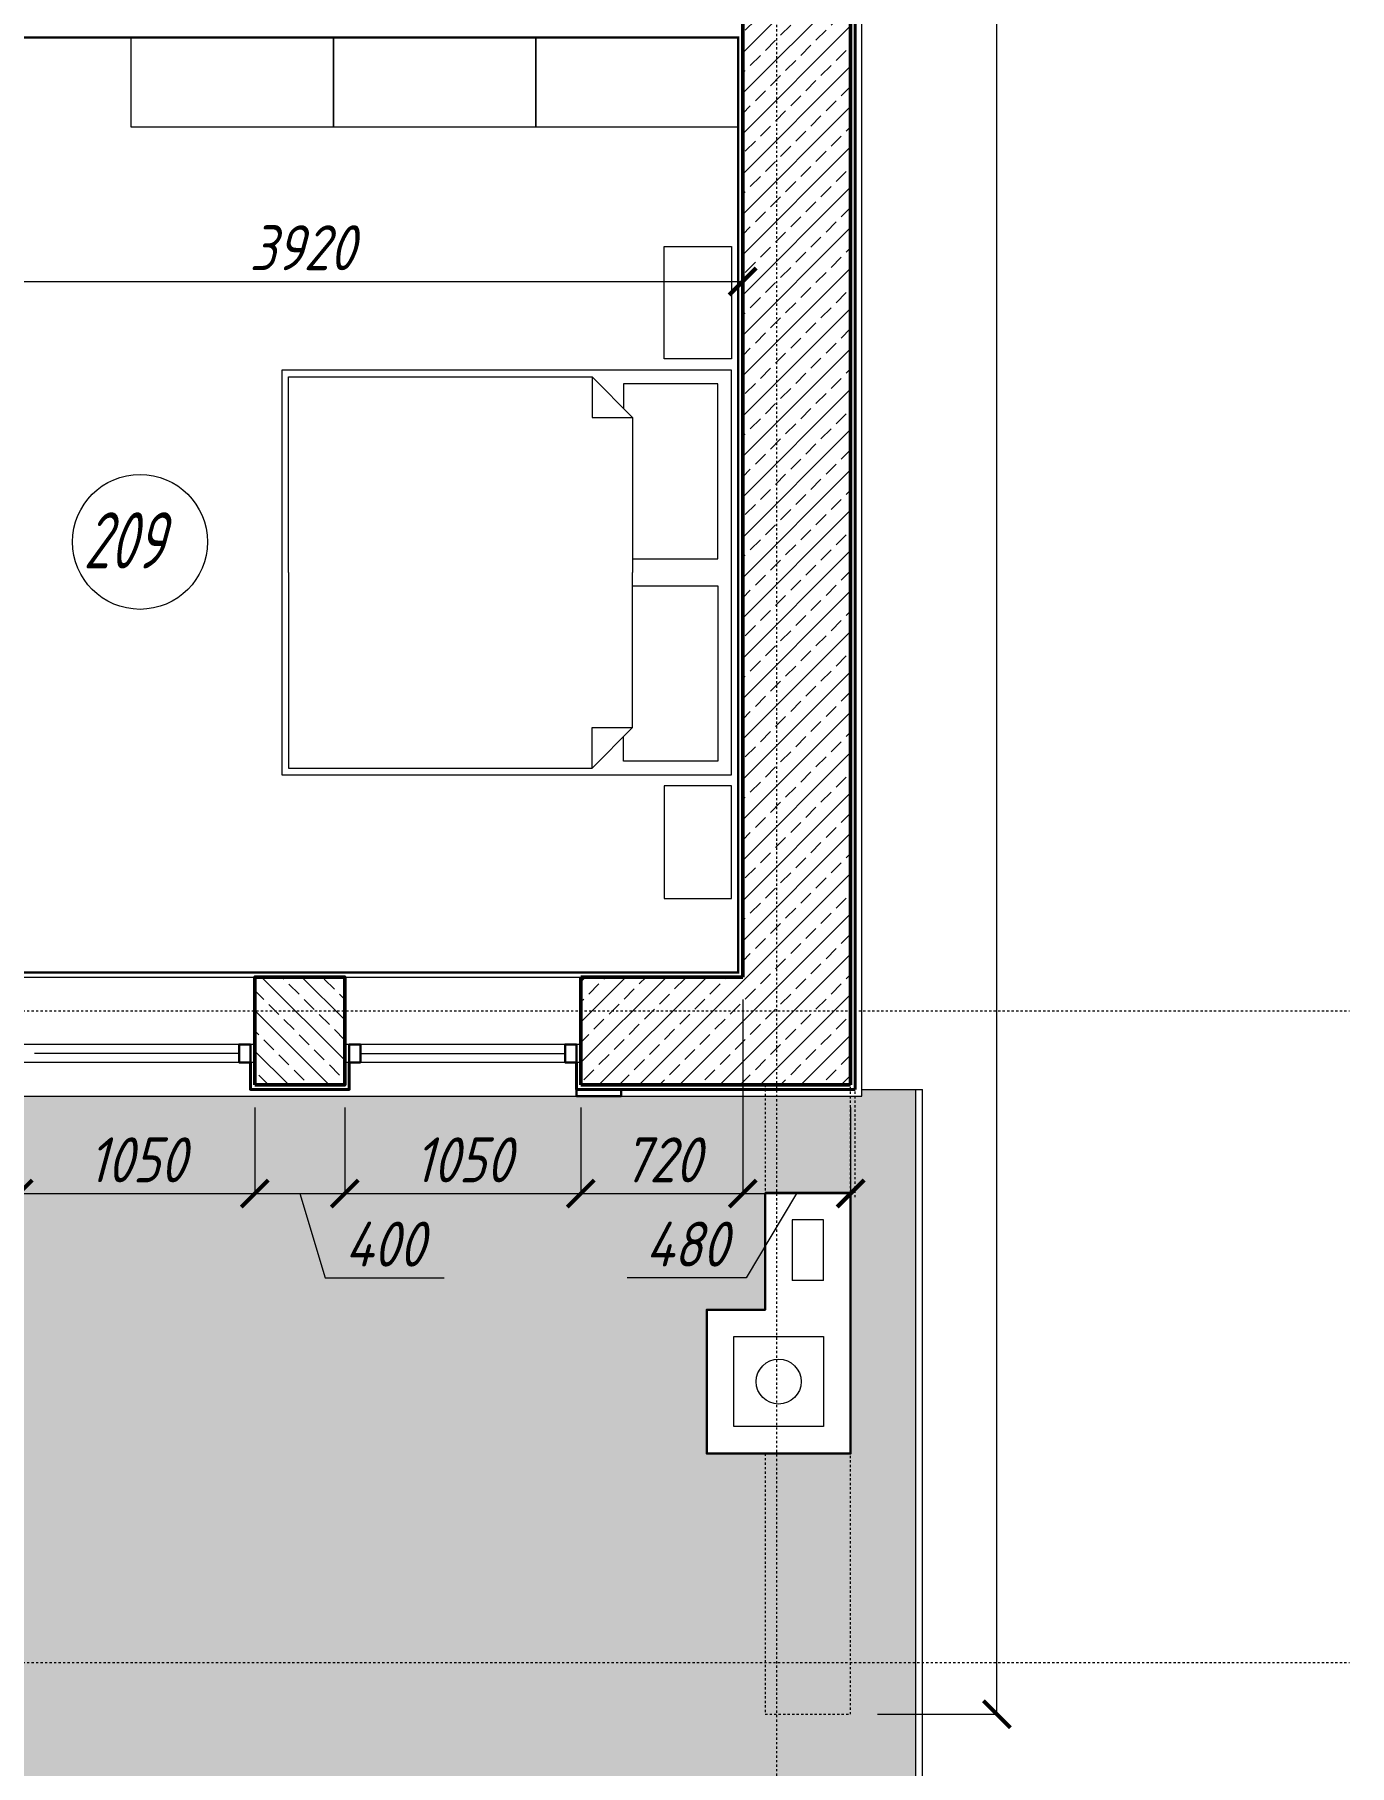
# Model space of a CAD drawing. Header units: millimetres. Extents: x 54 to 1314, y 20 to 614.
# Drawn here: x 678.9 to 737.4, y 416.6 to 493.6 of the extents above; entities that cross this region are included whole.
import ezdxf

# ---------------------------------------------------------------- set-up
doc = ezdxf.new("R2010")
doc.units = ezdxf.units.MM
doc.linetypes.add('ACAD_ISO02W100', pattern=[15, 12, -3])
doc.linetypes.add('CENTER2', pattern=[1.125, 0.75, -0.125, 0.125, -0.125])
for name, color, linetype, lineweight in [('A_ОКНА', 4, 'Continuous', 13), ('A_ПЕРЕГОР', 213, 'Continuous', 40), ('A_РАЗМ.ОСНОВНЫЕ', 4, 'Continuous', 13), ('A_ТЕХНОЛОГ', 36, 'Continuous', 9), ('А_МАРК.ПОМЕЩЕНИЙ', 173, 'Continuous', 20), ('А_МЕБЕЛЬ', 36, 'Continuous', 9), ('А_НЕВИДИМЫЕ', 8, 'ACAD_ISO02W100', 9), ('А_ОК.ПЕРЕПЛЕТ', 4, 'Continuous', 30), ('А_ПЕРВЫЙ ПЛАН', 102, 'Continuous', 15), ('А_СТЕНЫ ГАЗОБЕТОН', 5, 'Continuous', 50), ('А_ШТУКАТУРКА ФАСАД', 7, 'Continuous', 15), ('ОСИ', 40, 'CENTER2', 18), ('ШТРИХОВКА', 93, 'Continuous', 9)]:
    doc.layers.add(name, color=color, linetype=linetype, lineweight=lineweight)
doc.styles.add('ROMANS', font='romans.shx', dxfattribs={"width": 0.8, "oblique": 15})
doc.styles.add('SPDS', font='romans.shx', dxfattribs={"width": 0.85, "oblique": 15})
doc.dimstyles.new('100', dxfattribs={"dimtxt": 2, "dimasz": 1.2, "dimexe": 0, "dimexo": 1, "dimgap": 0.5, "dimtad": 1, "dimdec": 0, "dimlfac": 100, "dimdsep": 46, "dimtxsty": 'ROMANS', "dimblk1": 'ARCHTICK', "dimblk2": 'ARCHTICK', "dimsah": 1, "dimcen": 2, "dimclrd": 256, "dimclre": 256, "dimclrt": 256, "dimadec": 0, "dimazin": 2, "dimtfac": 1, "dimtdec": 0, "dimtmove": 1, "dimatfit": 3, "dimfxl": 1, "dimtvp": 1.5, "dimtolj": 1, "dimtzin": 0, "dimlwd": -1, "dimlwe": -1, "dimarcsym": 0})

# ---------------------------------------------------------------- blocks, each defined once
blk = doc.blocks.new('_ARCHTICK')
at = {"color": 0, "linetype": 'ByBlock', "const_width": 0.15}
blk.add_lwpolyline([(-0.5, -0.5), (0.5, 0.5)], dxfattribs=at)
blk = doc.blocks.new('*D350')
at = {"layer": 'A_РАЗМ.ОСНОВНЫЕ', "transparency": 16777216}
for p, q in [((671.225, 488.217), (671.225, 482.664)), ((710.425, 487.085), (710.425, 482.664)), ((671.225, 482.664), (710.425, 482.664))]:
    blk.add_line(p, q, dxfattribs=at)
at = {"layer": 'Defpoints', "color": 0, "transparency": 16777216}
for p in [(671.225, 489.217), (710.425, 488.085), (710.425, 482.664)]:
    blk.add_point(p, dxfattribs=at)
at = {"layer": 'A_РАЗМ.ОСНОВНЫЕ', "transparency": 16777216, "xscale": 1.2, "yscale": 1.2, "zscale": 1.2, "rotation": 180}
blk.add_blockref('_ARCHTICK', (671.225, 482.664), dxfattribs=at)
at = {"layer": 'A_РАЗМ.ОСНОВНЫЕ', "transparency": 16777216, "xscale": 1.2, "yscale": 1.2, "zscale": 1.2}
blk.add_blockref('_ARCHTICK', (710.425, 482.664), dxfattribs=at)
at = {"layer": 'A_РАЗМ.ОСНОВНЫЕ', "transparency": 16777216, "insert": (690.825, 484.164), "char_height": 2, "attachment_point": 5, "style": 'ROMANS'}
blk.add_mtext('\\A1;3920', dxfattribs=at)
blk = doc.blocks.new('KR 2')
at = {"color": 0}
for p, q in [((1016.582, 1034.353), (1016.582, 1014.353)), ((1034.582, 1034.353), (1016.582, 1034.353)), ((1034.582, 1014.353), (1034.582, 1034.353)), ((1017.182, 1033.753), (1017.182, 1029.553)), ((1024.982, 1033.753), (1017.182, 1033.753)), ((1024.982, 1029.953), (1024.982, 1033.753)), ((1026.182, 1029.953), (1026.182, 1033.753)), ((1026.182, 1033.753), (1033.982, 1033.753)), ((1033.982, 1033.753), (1033.982, 1029.553)), ((1018.682, 1029.953), (1016.882, 1028.153)), ((1017.182, 1029.553), (1018.282, 1029.553)), ((1018.682, 1029.953), (1025.582, 1029.953)), ((1018.682, 1028.153), (1018.682, 1029.953)), ((1032.482, 1029.953), (1025.582, 1029.953)), ((1032.482, 1029.953), (1034.282, 1028.153)), ((1032.482, 1028.153), (1032.482, 1029.953)), ((1033.982, 1029.553), (1032.882, 1029.553)), ((1016.882, 1028.153), (1018.682, 1028.153)), ((1016.882, 1014.653), (1016.882, 1028.153)), ((1034.282, 1028.153), (1032.482, 1028.153)), ((1034.282, 1014.653), (1034.282, 1028.153)), ((1016.582, 1014.353), (1034.582, 1014.353)), ((1025.582, 1014.653), (1016.882, 1014.653)), ((1025.582, 1014.653), (1034.282, 1014.653))]:
    blk.add_line(p, q, dxfattribs=at)
blk = doc.blocks.new('TYMB 1')
at = {"color": 0}
for p, q in [((1025.423, 1006.396), (1025.423, 1003.396)), ((1030.423, 1006.396), (1025.423, 1006.396)), ((1030.423, 1003.396), (1030.423, 1006.396)), ((1025.423, 1003.396), (1030.423, 1003.396))]:
    blk.add_line(p, q, dxfattribs=at)
blk = doc.blocks.new('*D388')
at = {"layer": 'A_РАЗМ.ОСНОВНЫЕ', "transparency": 16777216}
for p, q in [((716.225, 558.917), (721.736, 558.917)), ((721.736, 418.917), (721.736, 558.917)), ((716.425, 418.917), (721.736, 418.917))]:
    blk.add_line(p, q, dxfattribs=at)
at = {"layer": 'Defpoints', "color": 0, "transparency": 16777216}
for p in [(715.225, 558.917), (721.736, 558.917), (715.425, 418.917)]:
    blk.add_point(p, dxfattribs=at)
at = {"layer": 'A_РАЗМ.ОСНОВНЫЕ', "transparency": 16777216, "xscale": 1.2, "yscale": 1.2, "zscale": 1.2}
for p, rotation in [((721.736, 558.917), 90), ((721.736, 418.917), 270)]:
    blk.add_blockref('_ARCHTICK', p, dxfattribs=dict(at, rotation=rotation))
at = {"layer": 'A_РАЗМ.ОСНОВНЫЕ', "transparency": 16777216, "insert": (720.236, 502.502), "char_height": 2, "attachment_point": 5, "rotation": 90, "style": 'ROMANS'}
blk.add_mtext('\\A1;14000', dxfattribs=at)
blk = doc.blocks.new('*D439')
at = {"layer": 'A_РАЗМ.ОСНОВНЫЕ', "transparency": 16777216}
for p, q in [((678.225, 445.917), (678.225, 442.084)), ((688.722, 445.917), (688.722, 442.084)), ((678.225, 442.084), (688.722, 442.084))]:
    blk.add_line(p, q, dxfattribs=at)
at = {"layer": 'Defpoints', "color": 0, "transparency": 16777216}
for p in [(678.225, 446.917), (688.722, 446.917), (688.722, 442.084)]:
    blk.add_point(p, dxfattribs=at)
at = {"layer": 'A_РАЗМ.ОСНОВНЫЕ', "transparency": 16777216, "xscale": 1.2, "yscale": 1.2, "zscale": 1.2, "rotation": 180}
blk.add_blockref('_ARCHTICK', (678.225, 442.084), dxfattribs=at)
at = {"layer": 'A_РАЗМ.ОСНОВНЫЕ', "transparency": 16777216, "xscale": 1.2, "yscale": 1.2, "zscale": 1.2}
blk.add_blockref('_ARCHTICK', (688.722, 442.084), dxfattribs=at)
at = {"layer": 'A_РАЗМ.ОСНОВНЫЕ', "transparency": 16777216, "insert": (683.473, 443.584), "char_height": 2, "attachment_point": 5, "style": 'ROMANS'}
blk.add_mtext('\\A1;1050', dxfattribs=at)
blk = doc.blocks.new('*D440')
at = {"layer": 'A_РАЗМ.ОСНОВНЫЕ', "transparency": 16777216}
for p, q in [((688.722, 445.917), (688.722, 442.084)), ((692.722, 445.917), (692.722, 442.084)), ((688.722, 442.084), (692.722, 442.084)), ((690.722, 442.084), (691.847, 438.334)), ((691.847, 438.334), (697.141, 438.334))]:
    blk.add_line(p, q, dxfattribs=at)
at = {"layer": 'Defpoints', "color": 0, "transparency": 16777216}
for p in [(688.722, 446.917), (692.722, 446.917), (692.722, 442.084)]:
    blk.add_point(p, dxfattribs=at)
at = {"layer": 'A_РАЗМ.ОСНОВНЫЕ', "transparency": 16777216, "xscale": 1.2, "yscale": 1.2, "zscale": 1.2, "rotation": 180}
blk.add_blockref('_ARCHTICK', (688.722, 442.084), dxfattribs=at)
at = {"layer": 'A_РАЗМ.ОСНОВНЫЕ', "transparency": 16777216, "xscale": 1.2, "yscale": 1.2, "zscale": 1.2}
blk.add_blockref('_ARCHTICK', (692.722, 442.084), dxfattribs=at)
at = {"layer": 'A_РАЗМ.ОСНОВНЫЕ', "transparency": 16777216, "insert": (694.494, 439.834), "char_height": 2, "attachment_point": 5, "style": 'ROMANS'}
blk.add_mtext('\\A1;400', dxfattribs=at)
blk = doc.blocks.new('*D441')
at = {"layer": 'A_РАЗМ.ОСНОВНЫЕ', "transparency": 16777216}
for p, q in [((692.722, 445.917), (692.722, 442.084)), ((703.225, 445.917), (703.225, 442.084)), ((692.722, 442.084), (703.225, 442.084))]:
    blk.add_line(p, q, dxfattribs=at)
at = {"layer": 'Defpoints', "color": 0, "transparency": 16777216}
for p in [(692.722, 446.917), (703.225, 446.917), (703.225, 442.084)]:
    blk.add_point(p, dxfattribs=at)
at = {"layer": 'A_РАЗМ.ОСНОВНЫЕ', "transparency": 16777216, "xscale": 1.2, "yscale": 1.2, "zscale": 1.2, "rotation": 180}
blk.add_blockref('_ARCHTICK', (692.722, 442.084), dxfattribs=at)
at = {"layer": 'A_РАЗМ.ОСНОВНЫЕ', "transparency": 16777216, "xscale": 1.2, "yscale": 1.2, "zscale": 1.2}
blk.add_blockref('_ARCHTICK', (703.225, 442.084), dxfattribs=at)
at = {"layer": 'A_РАЗМ.ОСНОВНЫЕ', "transparency": 16777216, "insert": (697.973, 443.584), "char_height": 2, "attachment_point": 5, "style": 'ROMANS'}
blk.add_mtext('\\A1;1050', dxfattribs=at)
blk = doc.blocks.new('*D442')
at = {"layer": 'A_РАЗМ.ОСНОВНЫЕ', "transparency": 16777216}
for p, q in [((710.425, 450.717), (710.425, 442.084)), ((703.225, 445.917), (703.225, 442.084)), ((703.225, 442.084), (710.425, 442.084))]:
    blk.add_line(p, q, dxfattribs=at)
at = {"layer": 'Defpoints', "color": 0, "transparency": 16777216}
for p in [(710.425, 451.717), (703.225, 446.917), (710.425, 442.084)]:
    blk.add_point(p, dxfattribs=at)
at = {"layer": 'A_РАЗМ.ОСНОВНЫЕ', "transparency": 16777216, "xscale": 1.2, "yscale": 1.2, "zscale": 1.2, "rotation": 180}
blk.add_blockref('_ARCHTICK', (703.225, 442.084), dxfattribs=at)
at = {"layer": 'A_РАЗМ.ОСНОВНЫЕ', "transparency": 16777216, "xscale": 1.2, "yscale": 1.2, "zscale": 1.2}
blk.add_blockref('_ARCHTICK', (710.425, 442.084), dxfattribs=at)
at = {"layer": 'A_РАЗМ.ОСНОВНЫЕ', "transparency": 16777216, "insert": (706.825, 443.584), "char_height": 2, "attachment_point": 5, "style": 'ROMANS'}
blk.add_mtext('\\A1;720', dxfattribs=at)
blk = doc.blocks.new('*D443')
at = {"layer": 'A_РАЗМ.ОСНОВНЫЕ', "transparency": 16777216}
for p, q in [((710.425, 450.717), (710.425, 442.084)), ((715.225, 445.917), (715.225, 442.084)), ((710.425, 442.084), (715.225, 442.084)), ((712.825, 442.084), (710.572, 438.334)), ((710.572, 438.334), (705.279, 438.334))]:
    blk.add_line(p, q, dxfattribs=at)
at = {"layer": 'Defpoints', "color": 0, "transparency": 16777216}
for p in [(710.425, 451.717), (715.225, 446.917), (715.225, 442.084)]:
    blk.add_point(p, dxfattribs=at)
at = {"layer": 'A_РАЗМ.ОСНОВНЫЕ', "transparency": 16777216, "xscale": 1.2, "yscale": 1.2, "zscale": 1.2, "rotation": 180}
blk.add_blockref('_ARCHTICK', (710.425, 442.084), dxfattribs=at)
at = {"layer": 'A_РАЗМ.ОСНОВНЫЕ', "transparency": 16777216, "xscale": 1.2, "yscale": 1.2, "zscale": 1.2}
blk.add_blockref('_ARCHTICK', (715.225, 442.084), dxfattribs=at)
at = {"layer": 'A_РАЗМ.ОСНОВНЫЕ', "transparency": 16777216, "insert": (707.926, 439.834), "char_height": 2, "attachment_point": 5, "style": 'ROMANS'}
blk.add_mtext('\\A1;480', dxfattribs=at)

msp = doc.modelspace()

# ---------------------------------------------------------------- hatches: boundary and pattern name
at = {"layer": 'А_СТЕНЫ ГАЗОБЕТОН', "lineweight": 9, "ltscale": 100}
h = msp.add_hatch(dxfattribs=at)
h.set_pattern_fill('ANSI33', color=256, scale=0.2, style=0)
h.set_pattern_definition([(45, (289238.3103, -36474.056), (-0.898025612, 0.898025612), []), (45, (289239.2083, -36474.056), (-0.898025612, 0.898025612), [0.635, -0.3175])])
h.paths.add_polyline_path([(703.225, 446.917), (715.225, 446.917), (715.225, 496.917), (710.425, 496.917), (710.425, 451.717), (703.225, 451.717)])
h = msp.add_hatch(dxfattribs=at)
h.set_pattern_fill('ANSI33', color=256, scale=0.2, angle=90, style=0)
h.set_pattern_definition([(135, (37734.6948, 289042.7022), (-0.898025612, -0.898025612), []), (135, (37734.6948, 289043.6003), (-0.898025612, -0.898025612), [0.635, -0.3175])])
h.paths.add_polyline_path([(688.722, 446.917), (688.722, 451.717), (692.722, 451.717), (692.722, 446.917)])
at = {"layer": 'ШТРИХОВКА'}
h = msp.add_hatch(dxfattribs=at)
h.set_pattern_fill('SHINGLES', color=30, scale=4, angle=720, pattern_type=2)
h.set_pattern_definition([(360, (-2220.4113, 4956.2288), (2e-15, 4), [1.2, -0.8, 1.2, -0.8]), (360, (-2219.4113, 4958.2288), (2e-15, 4), [1.2, -0.8, 1.2, -0.8]), (90, (-2220.8113, 4956.6288), (-4, 2e-15), [1.6, -2.4]), (90, (-2219.8113, 4958.6288), (-4, 2e-15), [1.6, -2.4]), (90, (-2218.8113, 4956.6288), (-4, 2e-15), [1.6, -2.4]), (90, (-2217.8113, 4958.6288), (-4, 2e-15), [1.6, -2.4]), (225, (-2220.8113, 4956.6288), (-3e-15, -4), [0.5656854, -5.0911688]), (225, (-2218.8113, 4956.6288), (-3e-15, -4), [0.5656854, -5.0911688]), (225, (-2219.8113, 4958.6288), (-3e-15, -4), [0.5656854, -5.0911688]), (225, (-2217.8113, 4958.6288), (-3e-15, -4), [0.5656854, -5.0911688]), (135, (-2220.4113, 4956.2288), (-4, 2e-15), [0.5656854, -5.0911688]), (135, (-2219.4113, 4958.2288), (-4, 2e-15), [0.5656854, -5.0911688]), (135, (-2218.4113, 4956.2288), (-4, 2e-15), [0.5656854, -5.0911688]), (135, (-2217.4113, 4958.2288), (-4, 2e-15), [0.5656854, -5.0911688])])
h.paths.add_polyline_path([(711.425, 442.117), (715.225, 442.117), (715.225, 430.517), (708.825, 430.517), (708.825, 436.917), (711.425, 436.917)], flags=16)
h.paths.add_polyline_path([(629.425, 446.417), (629.425, 446.417), (573.725, 446.417), (573.725, 446.717), (571.325, 446.717), (571.325, 415.617), (718.125, 415.616), (718.125, 446.717), (715.725, 446.717), (715.725, 446.417)])

# ---------------------------------------------------------------- linework, layer by layer
at = {"layer": 'A_ОКНА'}
for p, q in [((688.722, 448.717), (678.225, 448.717)), ((688.022, 448.317), (678.925, 448.317)), ((703.225, 448.717), (692.722, 448.717)), ((693.422, 448.317), (702.525, 448.317)), ((688.722, 447.917), (678.225, 447.917)), ((703.225, 447.917), (692.722, 447.917))]:
    msp.add_line(p, q, dxfattribs=at)
at = {"layer": 'A_ПЕРЕГОР'}
for p, q in [((715.425, 446.717), (715.425, 497.117)), ((703.025, 447.917), (703.025, 446.717)), ((703.025, 446.717), (715.425, 446.717))]:
    msp.add_line(p, q, dxfattribs=at)
msp.add_lwpolyline([(692.922, 447.917), (692.922, 446.717), (688.522, 446.717), (688.522, 447.917)], dxfattribs=at)
at = {"layer": 'Defpoints', "ltscale": 100, "const_width": 0.1}
msp.add_lwpolyline([(710.225, 493.521), (671.425, 493.521), (671.425, 489.017), (668.825, 489.017), (668.825, 458.417), (671.425, 458.417), (671.425, 451.917), (710.225, 451.917)], close=True, dxfattribs=at)
at = {"layer": 'А_МАРК.ПОМЕЩЕНИЙ'}
msp.add_circle((683.613, 471.076), 3, dxfattribs=at)
at = {"layer": 'А_МЕБЕЛЬ'}
for points in [[(692.225, 489.521), (683.225, 489.521), (683.225, 493.521), (692.225, 493.521)], [(701.225, 489.521), (692.225, 489.521), (692.225, 493.521), (701.225, 493.521)], [(710.225, 489.521), (701.225, 489.521), (701.225, 493.521), (710.225, 493.521)]]:
    msp.add_lwpolyline(points, close=True, dxfattribs=at)
at = {"layer": 'А_НЕВИДИМЫЕ', "ltscale": 0.0001}
for points in [[(711.425, 446.917), (711.425, 442.117)], [(715.225, 442.117), (715.225, 446.917)], [(715.425, 441.917), (715.425, 446.717)], [(711.425, 430.517), (711.425, 418.917), (715.225, 418.917), (715.225, 430.517)]]:
    msp.add_lwpolyline(points, dxfattribs=at)
at = {"layer": 'А_ОК.ПЕРЕПЛЕТ'}
for points in [[(688.522, 447.917), (688.522, 448.717), (688.022, 448.717), (688.022, 447.917)], [(692.922, 447.917), (692.922, 448.717), (693.422, 448.717), (693.422, 447.917)], [(703.025, 447.917), (703.025, 448.717), (702.525, 448.717), (702.525, 447.917)]]:
    msp.add_lwpolyline(points, close=True, dxfattribs=at)
at = {"layer": 'А_ПЕРВЫЙ ПЛАН', "ltscale": 100}
for p, q in [((678.225, 451.717), (688.722, 451.717)), ((692.722, 451.717), (703.225, 451.717)), ((715.725, 446.717), (718.425, 446.717)), ((718.125, 415.617), (718.125, 446.717)), ((718.425, 415.617), (718.425, 446.717)), ((678.425, 446.417), (703.025, 446.417)), ((712.625, 440.917), (712.625, 438.217)), ((714.025, 440.917), (712.625, 440.917)), ((714.025, 438.217), (714.025, 440.917)), ((714.025, 438.217), (712.625, 438.217)), ((710.025, 431.717), (710.025, 435.717)), ((710.025, 435.717), (714.025, 435.717)), ((714.025, 435.717), (714.025, 431.717)), ((714.025, 431.717), (710.025, 431.717))]:
    msp.add_line(p, q, dxfattribs=at)
at = {"layer": 'А_ПЕРВЫЙ ПЛАН', "lineweight": 30, "ltscale": 100}
msp.add_line((715.225, 442.117), (711.425, 442.117), dxfattribs=at)
msp.add_lwpolyline([(711.425, 442.117), (711.425, 436.917), (708.825, 436.917), (708.825, 430.517), (715.225, 430.517), (715.225, 442.117)], dxfattribs=at)
at = {"layer": 'А_ПЕРВЫЙ ПЛАН', "ltscale": 100}
msp.add_circle((712.025, 433.717), 1, dxfattribs=at)
at = {"layer": 'А_СТЕНЫ ГАЗОБЕТОН', "ltscale": 100}
for p, q in [((710.425, 496.917), (710.425, 451.717)), ((715.225, 446.917), (715.225, 496.917)), ((710.425, 451.717), (703.225, 451.717)), ((703.225, 446.917), (703.225, 451.717)), ((703.225, 446.917), (715.225, 446.917))]:
    msp.add_line(p, q, dxfattribs=at)
msp.add_lwpolyline([(688.722, 446.917), (688.722, 451.717), (692.722, 451.717), (692.722, 446.917)], close=True, dxfattribs=at)
at = {"layer": 'А_ШТУКАТУРКА ФАСАД', "color": 7}
for p, q in [((715.725, 446.417), (715.725, 497.117)), ((705.025, 446.417), (715.725, 446.417))]:
    msp.add_line(p, q, dxfattribs=at)
at = {"layer": 'А_ШТУКАТУРКА ФАСАД', "color": 7, "lineweight": 30}
msp.add_lwpolyline([(705.025, 446.417), (703.025, 446.417), (703.025, 446.717), (705.025, 446.717)], close=True, dxfattribs=at)
at = {"layer": 'ОСИ', "ltscale": 0.01}
for p, q in [((711.925, 595.481), (711.925, 404.005)), ((550.389, 450.217), (737.415, 450.217)), ((550.389, 421.217), (737.415, 421.217))]:
    msp.add_line(p, q, dxfattribs=at)

# ---------------------------------------------------------------- block references
at = {"layer": 'A_ТЕХНОЛОГ', "xscale": -1, "rotation": 270}
msp.add_blockref('TYMB 1', (-296.471, -546.207), dxfattribs=at)
at = {"layer": 'A_ТЕХНОЛОГ', "rotation": 270}
for name, p in [('KR 2', (-324.428, 1495.298)), ('TYMB 1', (-296.471, 1485.64))]:
    msp.add_blockref(name, p, dxfattribs=at)

# ---------------------------------------------------------------- texts
at = {"layer": 'А_МАРК.ПОМЕЩЕНИЙ', "style": 'SPDS', "oblique": 15, "width": 0.65}
msp.add_text('209', height=2.5, dxfattribs=at).set_placement((681.092, 469.895))

# ---------------------------------------------------------------- dimensions: what is measured, and where the dimension line sits
at = {"layer": 'A_РАЗМ.ОСНОВНЫЕ'}
dim = msp.add_linear_dim(base=(721.736, 558.917), p1=(715.425, 418.917), p2=(715.225, 558.917), angle=90, dimstyle='100', dxfattribs=at)
dim.commit()
dim.dimension.update_dxf_attribs({"geometry": '*D388', "text_midpoint": (721.736, 502.502), "dimtype": 160})
for base, p1, p2, picture, middle in [((710.425, 482.664), (671.225, 489.217), (710.425, 488.085), '*D350', (690.825, 484.164)), ((710.425, 442.084), (703.225, 446.917), (710.425, 451.717), '*D442', (706.825, 443.584)), ((688.722, 442.084), (678.225, 446.917), (688.722, 446.917), '*D439', (683.473, 443.584)), ((692.722, 442.084), (688.722, 446.917), (692.722, 446.917), '*D440', (692.347, 439.834)), ((703.225, 442.084), (692.722, 446.917), (703.225, 446.917), '*D441', (697.973, 443.584))]:
    dim = msp.add_linear_dim(base=base, p1=p1, p2=p2, dimstyle='100', dxfattribs=at)
    dim.commit()
    dim.dimension.update_dxf_attribs({"geometry": picture, "text_midpoint": middle})
dim = msp.add_linear_dim(base=(715.225, 442.084), p1=(710.425, 451.717), p2=(715.225, 446.917), dimstyle='100', dxfattribs=at)
dim.commit()
dim.dimension.update_dxf_attribs({"geometry": '*D443', "text_midpoint": (710.072, 438.334), "dimtype": 160})

doc.saveas('drawing.dxf')
